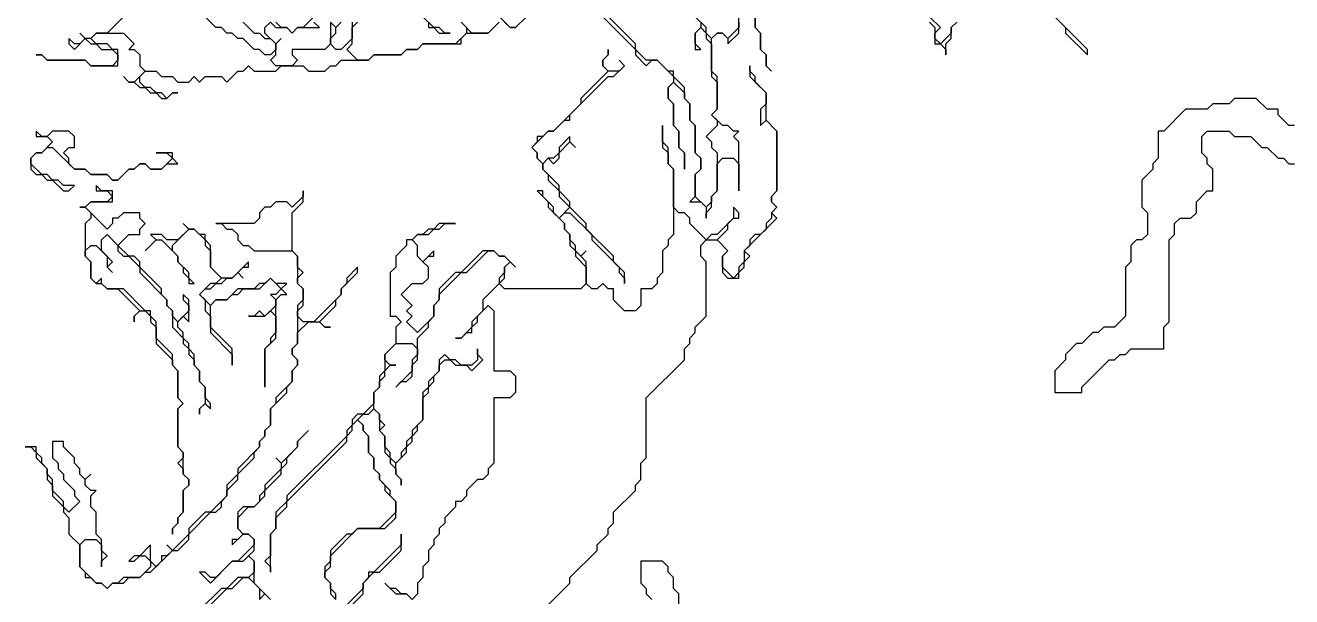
# Model space of a CAD drawing. Header units: metres. Extents: x 0 to 1000, y 0 to 1405.
# Drawn here: x 655.2 to 713.4, y 670.4 to 696.6 of the extents above; entities that cross this region are included whole.
import ezdxf

# ---------------------------------------------------------------- set-up
doc = ezdxf.new("R2010")
doc.units = ezdxf.units.M

msp = doc.modelspace()

# ---------------------------------------------------------------- linework, layer by layer
for points in [[(678.25, 697), (677.75, 696.5), (677.5, 696.5), (676.5, 697.5)], [(659.75, 697), (659, 696.25), (658.5, 696.25), (658.25, 696), (658, 696), (657.75, 696.25), (658, 696), (657.75, 695.75), (657.5, 695.75), (657.25, 696), (657.25, 695.75), (657.5, 695.5), (658, 696), (658.25, 695.75), (658.5, 695.75), (658.75, 695.5), (659.25, 695.5), (659.5, 695.25), (659.5, 695), (659.25, 694.75), (658.25, 694.75), (658, 695), (656.25, 695), (656, 695.25), (655.75, 695.25), (656, 695.25), (656.25, 695), (658, 695), (658.25, 694.75), (659.5, 694.75), (659.5, 695.5), (659.25, 695.5), (659, 695.75), (658.5, 695.75), (658.25, 696), (658.5, 696.25), (659.75, 696.25), (660.25, 695.75), (660, 695.5), (660.25, 695.5), (660.5, 695.25), (660.5, 694.75), (660.75, 694.5), (660.25, 694), (660, 694), (659.75, 694.25), (660, 694), (660.25, 694), (660.5, 693.75), (660.75, 693.75), (661, 693.5), (661.25, 693.5), (661.5, 693.25), (661.75, 693.25), (662, 693.5), (662.25, 693.5), (662, 693.5), (661.75, 693.25), (661.5, 693.5), (661.25, 693.5), (661, 693.75), (660.75, 693.75), (660.5, 694), (660.5, 694.25), (660.75, 694.5), (661.25, 694.5), (661.5, 694.25), (662, 694.25), (662.25, 694), (662.75, 694), (663, 694.25), (663.25, 694), (663.5, 694.25), (664.25, 694.25), (664.5, 694), (665, 694.5), (665.25, 694.5), (665.5, 694.75), (665.75, 694.5), (666.75, 694.5), (667, 694.75), (668, 694.75), (668.25, 694.5), (669, 694.5), (669.25, 694.75), (669.5, 694.75), (669.75, 695), (671, 695), (671.25, 695.25), (672.5, 695.25), (672.75, 695.5), (673.25, 695.5), (673.5, 695.75), (675.25, 695.75), (675.25, 696), (675.5, 696.25), (676.5, 696.25), (677, 696.75)], [(665.25, 696.75), (665.75, 696.25), (666, 696.25), (666.25, 696), (666.5, 696), (666.75, 695.75), (666.75, 695.5), (666.5, 695.25), (666.25, 695.25), (666, 695.5), (665.75, 695.5), (665.25, 696), (665, 696), (664.75, 696.25), (664.5, 696.25), (664.25, 696.5), (664, 696.5), (663.5, 697)], [(668.5, 697), (668, 696.5), (667.75, 696.5), (667.5, 696.25), (667.25, 696.5), (667, 696.5), (666.75, 696.75)], [(673.75, 696.75), (673.75, 696.5), (674, 696.5), (674.25, 696.25), (674.75, 696.25), (674.5, 696.25), (674.25, 696.5), (674, 696.5), (673.5, 697)], [(681.5, 697.25), (683.25, 695.5), (683.25, 695.25), (683.75, 694.75), (684, 695), (684.25, 695), (685, 694.25), (685, 694), (684.75, 693.75), (684.75, 693.25), (685, 693), (685, 692), (685.25, 691.75), (685.25, 691), (685.5, 690.75), (685.5, 690), (685.5, 690.75), (685.25, 691), (685.25, 691.75), (685, 692), (685, 693), (684.75, 693.25), (684.75, 693.75), (685, 694), (685.5, 693.5), (685.5, 693.25), (685.75, 693), (685.75, 692.25), (686, 692), (686, 690.75), (686.25, 690.5), (686.25, 690), (686, 689.75), (686, 688.75), (685.75, 688.5), (686.25, 688.5), (686.5, 688.25), (686.5, 687.75), (686.5, 688), (686.75, 688.25), (686.75, 688.75), (687, 689), (687, 690.25), (687.25, 690.5), (687.75, 690.5), (688, 690.25), (688, 689), (688, 691.25), (687.75, 691.5), (688, 691.75), (687.75, 691.75), (687.5, 692), (687.25, 692), (686.75, 692.5), (687, 692.75), (687, 694.25), (686.75, 694.5), (686.75, 696), (687, 696.25), (687.25, 696.25), (687.5, 696), (687.5, 695.75), (688, 696.25), (688, 697)], [(686.25, 696.75), (686.25, 696.5), (686, 696.25), (686, 695.5), (686.25, 695.5), (686, 695.75), (686, 696.25), (686.25, 696.5), (686.5, 696.25), (686.5, 696), (686.75, 695.75), (686.75, 694.25), (687, 694), (687, 692.75), (686.75, 692.5), (687, 692.25), (687, 692), (686.5, 691.5), (686.75, 691.25), (686.75, 691), (687, 690.75), (687, 689), (686.75, 688.75), (686.75, 688.5), (686.5, 688.25), (686, 688.75), (686, 689.75), (686.25, 690), (686.25, 690.5), (686, 690.75), (686, 692), (685.75, 692.25), (685.75, 693), (685.5, 693.25), (685.5, 693.75), (685, 694.25), (685, 694.5), (684.75, 694.5), (684.25, 695), (683.75, 695), (683.25, 695.5), (683.25, 695.75), (681.75, 697.25)], [(688, 696.75), (688, 696.5), (687.5, 696), (687.25, 696.25), (687, 696.25), (686.75, 696), (686.5, 696.25), (686.5, 696.5), (686, 697)], [(688.75, 697.25), (688.75, 696.5), (689, 696.25), (689, 695.5), (689.25, 695.25), (689.25, 694.75), (689.5, 694.5), (689.25, 694.75), (689.25, 695.25), (689, 695.5), (689, 696.25), (688.75, 696.5), (688.75, 697.25)], [(698, 696.75), (697.75, 696.5), (697.75, 696.25), (697.25, 695.75), (697, 696), (697, 696.25), (697.25, 696.5), (696.75, 697)], [(702.5, 697), (703, 696.5), (703, 696.25), (704, 695.25), (704, 695.5), (702.5, 697)], [(669.25, 696.75), (669.25, 695.75), (669, 695.5), (667.5, 695.5), (667.5, 695.25), (667.75, 695), (667.5, 694.75), (666.75, 694.75), (666.5, 695), (666.75, 695.25), (666.75, 695.75), (667, 696), (666.75, 695.75), (666.25, 696.25), (666.25, 696.5), (666.5, 696.75), (666.75, 696.5), (667.25, 696.5), (667.5, 696.25), (667.75, 696.5), (668.75, 696.5), (668.5, 696.75)], [(670.25, 696.75), (670.25, 696), (669.75, 695.5), (669.5, 695.5), (669.25, 695.75), (669.25, 696), (669.5, 696.25), (669.5, 696.5), (669.75, 696.75), (669.5, 696.5), (669.25, 696.75)], [(675.25, 696.75), (675.5, 696.5), (675.5, 696.25), (675, 695.75), (673.5, 695.75), (673.25, 695.5), (672.75, 695.5), (672.5, 695.25), (671.25, 695.25), (671, 695), (670.5, 695), (670, 695.5), (670.25, 695.75), (670.25, 696.5), (670.5, 696.75)], [(677, 696.75), (676.5, 696.25), (675.75, 696.25), (675.25, 696.75)], [(677.25, 696.75), (677.5, 696.5), (677.75, 696.5), (678, 696.75)], [(696.75, 696.75), (697, 696.5), (697, 695.75), (697.25, 695.75), (697.5, 695.5), (697.5, 695.25), (697.5, 695.75), (697.75, 696), (697.75, 696.5), (698, 696.75)], [(678.75, 669.5), (680.25, 671), (680.25, 671.25), (681.5, 672.5), (681.5, 672.75), (682, 673.25), (682, 673.5), (682.25, 673.75), (682.25, 674.25), (683.25, 675.25), (683.25, 675.5), (683.5, 675.75), (683.5, 676.5), (683.75, 676.75), (683.75, 679.5), (685.5, 681.25), (685.5, 681.75), (685.75, 682), (685.75, 682.25), (686, 682.5), (686, 682.75), (686.5, 683.25), (686.5, 685.75), (686.25, 686), (686.25, 686.5), (686.5, 686.75), (687, 686.75), (687.5, 686.25), (687.25, 686), (687.25, 685.25), (687.5, 685), (688, 685), (688, 685.25), (688.25, 685.5), (688.25, 685.75), (688.5, 686), (688.25, 686.25), (689.75, 687.75), (689.5, 688), (689.75, 688.25), (689.5, 688.5), (689.5, 688.75), (689.75, 689), (689.75, 691.75), (689.25, 692.25), (689.25, 693.5), (688.75, 694), (688.75, 694.25), (688.5, 694.5), (688.5, 694.75), (688.5, 694.25), (689.25, 693.5), (689.25, 693), (689, 692.75), (689, 692), (689.25, 692.25), (689.75, 691.75), (689.75, 689), (689.5, 688.75), (689.5, 688.5), (689.75, 688.25), (689.5, 688), (689.5, 687.75), (689.25, 687.5), (689.25, 687.25), (689, 687), (688.75, 687), (688.5, 686.75), (688.5, 686.5), (688.25, 686.25), (688.25, 685.75), (688, 685.5), (688, 685.25), (687.75, 685), (687.25, 685.5), (687.25, 686), (687.5, 686.25), (687, 686.75), (687.5, 687.25), (687.5, 687.5), (687.75, 687.75), (688, 687.75), (688, 688), (687.75, 688.25), (687.75, 687.75), (687, 687), (686.75, 687), (686.5, 686.75), (685.75, 687.5), (685.75, 687.75), (685.5, 688), (685.25, 688), (685, 688.25), (685, 690), (684.75, 690.25), (684.75, 691), (684.5, 691.25), (684.5, 692), (684.5, 691), (684.75, 690.75), (684.75, 690.25), (685, 690), (685, 687), (684.75, 686.75), (684.75, 686.5), (684.5, 686.25), (684.5, 685.25), (684.25, 685), (684.25, 684.75), (684, 684.5), (683.5, 684.5), (683.5, 683.75), (683.25, 683.5), (682.75, 683.5), (682.25, 684), (682.25, 684.5), (682, 684.5), (681.75, 684.75), (681.5, 684.5), (681.25, 684.5), (681, 684.75), (681, 685.75), (680.75, 686), (681, 686.25), (680.75, 686), (680.5, 686.25), (680.5, 686.5), (680.25, 686.75), (680.25, 687), (680, 687.25), (680, 687.5), (679.75, 687.75), (680, 688), (680.25, 688), (681.25, 687), (681.25, 686.75), (682.5, 685.5), (682.5, 685.25), (682.75, 685), (682.75, 684.75), (682.75, 685.25), (682.25, 685.75), (682.25, 686), (681, 687.25), (681, 687.5), (680.25, 688.25), (680.25, 688.5), (679.75, 689), (679.75, 689.25), (679, 690), (679, 690.25), (679.25, 690.5), (679.5, 690.25), (679.75, 690.5), (679.75, 690.75), (680.25, 691.25), (680.5, 691), (680.25, 691.25), (680.25, 691.5), (679.75, 691), (679.75, 690.75), (679.5, 690.5), (679.25, 690.5), (679, 690.25), (678.75, 690.5), (678.75, 690.75), (678.5, 691), (679.25, 691.75), (679.5, 691.75), (680, 692.25), (680.25, 692.25), (680.25, 692.5), (682, 694.25), (682.25, 694.25), (682.75, 694.75), (682.5, 695), (682.75, 694.75), (682.5, 694.5), (682, 694.5), (681.75, 694.75), (681.75, 695), (682, 695.25), (682, 695.5), (682, 695.25), (681.75, 695), (681.75, 694.75), (682, 694.5), (680.75, 693.25), (680.75, 693), (679.5, 691.75), (679.25, 691.75), (679, 691.5), (678.75, 691.5), (678.75, 691.25), (678.5, 691), (678.75, 690.75), (678.75, 690.5), (679, 690.25), (679, 690), (679.25, 689.75), (679.25, 689.5), (679.75, 689), (679.75, 688.75), (680.25, 688.25), (679.75, 687.75), (679.5, 688), (679.5, 688.25), (679, 688.75), (679, 689), (678.75, 689), (679.25, 688.5), (679.25, 688.25), (680, 687.5), (680, 687.25), (680.25, 687), (680.25, 686.5), (680.5, 686.25), (680.5, 686), (681, 685.5), (681, 684.75), (680.75, 684.5), (677.25, 684.5), (677, 684.75), (677.25, 685), (677.25, 685.5), (677.5, 685.75), (677.75, 685.5), (677.25, 686), (677, 686), (676.75, 686.25), (676.25, 686.25), (675.25, 685.25), (675, 685.25), (674.25, 684.5), (674.25, 684), (674, 683.75), (674, 683.25), (673.25, 682.5), (672.75, 683), (673, 683.25), (672.75, 683.5), (673, 683.75), (672.5, 684.25), (673, 684.75), (673.5, 684.75), (673.75, 685), (673.75, 685.5), (673.5, 685.75), (673.75, 686), (674, 686), (674, 686.25), (673.5, 685.75), (673.25, 686), (673.25, 686.5), (673, 686.75), (673.25, 687), (673.75, 687), (674, 687.25), (674.25, 687.25), (674.5, 687.5), (675, 687.5), (674.25, 687.5), (674, 687.25), (673.75, 687.25), (673.5, 687), (673.25, 687), (673, 686.75), (672.75, 686.75), (672.75, 686.5), (672.25, 686), (672.25, 685.5), (672, 685.25), (672, 683.25), (672.25, 683.25), (672.5, 683), (672.25, 682.75), (672.25, 682), (671.75, 681.5), (671.75, 680.75), (671.5, 680.5), (671.5, 680), (671.25, 679.75), (671.25, 679.25), (670.75, 678.75), (670.5, 678.75), (670.25, 678.5), (670.25, 678.25), (670, 678), (670, 677.75), (667.25, 675), (667.25, 674.75), (666.75, 674.25), (666.75, 673.5), (666.5, 673.25), (666.5, 672.25), (666.25, 672), (666.5, 671.75), (666.5, 671.5), (666.5, 673.25), (666.75, 673.5), (666.75, 674), (667.25, 674.5), (667.25, 674.75), (670, 677.5), (670, 677.75), (670.25, 678), (670.25, 678.25), (670.5, 678.5), (670.75, 678.25), (670.75, 678), (671, 677.75), (671, 677), (671.25, 676.75), (671.25, 676.25), (671.5, 676), (671.5, 675.75), (671.75, 675.5), (671.75, 675.25), (672.25, 674.75), (672.25, 674.25), (671.5, 673.5), (670.5, 673.5), (670.25, 673.25), (670, 673.25), (669.25, 672.5), (669.25, 672), (669, 671.75), (669, 671.25), (669.25, 671), (669.25, 670.5), (669.5, 670.25), (669.5, 670.5), (669.25, 670.75), (669.25, 671), (669, 671.25), (669, 671.5), (669.25, 671.75), (669.25, 672.25), (670.5, 673.5), (671.75, 673.5), (672.25, 674), (672.25, 674.75), (672, 675), (672, 675.25), (671.5, 675.75), (671.5, 676), (671.25, 676.25), (671.25, 676.75), (671, 677), (671, 677.75), (670.75, 678), (670.75, 678.25), (670.5, 678.5), (670.75, 678.75), (671, 678.75), (671.25, 679), (671.5, 678.75), (671.5, 678), (671.75, 677.75), (671.75, 677), (672, 676.75), (672, 676.5), (672.25, 676.25), (672.25, 676), (672.5, 675.75), (672.5, 675.5), (672.5, 675.75), (672.25, 676), (672.25, 676.5), (672.75, 677), (672.75, 677.25), (673, 677.5), (673, 677.75), (673.25, 678), (673.25, 678.25), (673.5, 678.5), (673.5, 679.5), (673.75, 679.75), (673.75, 680), (674, 680.25), (674, 680.5), (674.25, 680.75), (674.25, 681), (674.5, 681.25), (674.75, 681.25), (675, 681), (675.5, 681), (675.75, 680.75), (676.25, 681.25), (676, 681.5), (676, 681.75), (676, 681.25), (675.75, 681), (675.25, 681), (675, 681.25), (674.75, 681.25), (674.5, 681.5), (674.25, 681.25), (674.25, 680.75), (673.75, 680.25), (673.75, 680), (673.5, 679.75), (673.5, 678.5), (673, 678), (673, 677.75), (672.75, 677.5), (672.75, 677.25), (672.5, 677), (672.5, 676.75), (672.25, 676.5), (672, 676.75), (672, 677), (671.75, 677.25), (671.75, 677.75), (671.5, 678), (671.75, 678.25), (671.5, 678.5), (671.5, 678.75), (671.25, 679), (671.25, 679.75), (671.5, 680), (671.5, 680.25), (671.75, 680.5), (671.75, 680.75), (672, 681), (672.25, 681), (672, 681), (671.75, 681.25), (671.75, 681.5), (672.25, 682), (673, 682), (673.25, 681.75), (673.25, 681.5), (673, 681.25), (673, 680.75), (672.25, 680), (672.5, 680.25), (672.75, 680.25), (673, 680.5), (673, 681), (673.25, 681.25), (673.25, 682.25), (673.75, 682.75), (673.75, 683), (674, 683.25), (674, 683.75), (674.25, 684), (674.25, 684.25), (675.25, 685.25), (675.5, 685.25), (676.5, 686.25), (676.75, 686.25), (677, 686), (677.25, 686), (677.5, 685.75), (677.25, 685.5), (677.25, 685.25), (677, 685), (677, 684.75), (676.25, 684), (676.25, 683.5), (675.75, 683), (675.75, 682.75), (675.25, 682.25), (675, 682.25), (675.25, 682.25), (675.5, 682.5), (675.75, 682.5), (675.75, 682.75), (676, 683), (676, 683.25), (676.5, 683.75), (676.75, 683.5), (676.75, 680.75), (677.5, 680.75), (677.75, 680.5), (677.75, 679.75), (677.5, 679.5), (676.75, 679.5), (676.75, 676.5), (676.5, 676.25), (676.5, 676), (676.25, 675.75), (676, 675.75), (675.5, 675.25), (675.5, 675), (675.25, 674.75), (675, 674.75), (675, 674.5), (674.5, 674), (674.5, 673.75), (674.25, 673.5), (674.25, 673.25), (674, 673), (674, 672.75), (673.75, 672.5), (673.75, 672), (673.5, 671.75), (673.5, 671.25), (673.25, 671), (673.25, 670.5), (673, 670.25), (672.75, 670.5), (672.5, 670.5), (672.25, 670.75), (672, 670.75), (671.75, 671), (672.25, 670.5), (672.75, 670.5), (673, 670.25)], [(713.5, 692), (713.25, 692), (712.75, 692.5), (712.75, 692.75), (712.25, 692.75), (711.75, 693.25), (710.75, 693.25), (710.5, 693), (709.75, 693), (709.5, 692.75), (708.5, 692.75), (707.5, 691.75), (707.25, 691.75), (707.25, 690.5), (707, 690.25), (707, 690), (706.5, 689.5), (706.5, 688.25), (706.75, 688), (706.75, 687), (706.5, 686.75), (706.25, 686.75), (706, 686.5), (706, 685.75), (705.75, 685.5), (705.75, 683.25), (705.25, 682.75), (704.75, 682.75), (704.5, 682.5), (704.25, 682.5), (703.75, 682), (703.5, 682), (703, 681.5), (703, 681.25), (702.5, 680.75), (702.5, 679.75), (703.75, 679.75), (703.75, 680), (705, 681.25), (705.25, 681.25), (705.5, 681.5), (705.75, 681.5), (706, 681.75), (707.5, 681.75), (707.5, 682.75), (707.75, 683), (707.75, 686.75), (708, 687), (708, 687.5), (708.25, 687.75), (708.75, 687.75), (709, 688), (709, 688.5), (709.5, 689), (709.75, 689), (709.75, 690), (709.5, 690.25), (709.5, 690.5), (709.25, 690.75), (709.25, 691.5), (709.5, 691.75), (710.5, 691.75), (710.75, 691.5), (711.5, 691.5), (712, 691), (712.25, 691), (712.75, 690.5), (713, 690.5), (713.25, 690.25), (713.5, 690.25)], [(666.5, 670.25), (665.75, 671), (665.75, 672), (665.5, 672.25), (665.75, 672.5), (665.75, 673), (665.5, 673.25), (665.25, 673.25), (665, 673.5), (665, 674), (665.5, 674.5), (665.75, 674.5), (666.25, 675), (666.25, 675.25), (667, 676), (667, 676.25), (667.25, 676.5), (667.25, 676.75), (667.75, 677.25), (667.75, 677.5), (668.25, 678), (667.75, 677.5), (667.75, 677.25), (667, 676.5), (666.75, 676.75), (667, 676.5), (667, 676.25), (666.25, 675.5), (666.25, 675.25), (666, 675), (666, 674.75), (665.75, 674.5), (665.25, 674.5), (665, 674.25), (665, 673.5), (665.25, 673.25), (665, 673), (664.75, 673), (664.75, 672.75), (665.25, 673.25), (665.5, 673.25), (665.75, 673), (665.75, 672.75), (665, 672), (664.75, 672), (664, 671.25), (663.75, 671.25), (663.5, 671.5), (663.25, 671.5), (663.75, 671), (664.75, 672), (665.25, 672), (665.5, 672.25), (665.75, 672), (665.75, 671.5), (665.5, 671.25), (665, 671.25), (664.5, 670.75), (664.25, 670.75), (663.25, 669.75)], [(670, 669.75), (670.75, 670.5), (670.75, 671), (671.25, 671.5), (671.5, 671.5), (672.5, 672.5), (672.5, 673.25), (672.5, 672.75), (671.25, 671.5), (671, 671.5), (671, 671.25), (670.75, 671), (670.75, 670.75), (670, 670)], [(685.25, 668), (685.25, 670.5), (685, 670.75), (685, 671.25), (684.75, 671.5), (684.75, 671.75), (684.5, 672), (683.5, 672), (683.5, 671), (683.75, 670.75), (683.75, 670.5), (684, 670.25)], [(663.25, 669.5), (664.5, 670.75), (664.75, 670.75), (665.25, 671.25), (665.5, 671.25), (666, 670.75), (666, 670.25)], [(666, 670.25), (666.25, 670.5), (666.5, 670.25)]]:
    msp.add_lwpolyline(points)
for points in [[(655.75, 691.75), (655.75, 691.5), (656.25, 691.5), (656.5, 691.25), (656, 690.75), (655.75, 690.75), (655.5, 690.5), (655.5, 690), (655.75, 689.75), (656, 689.75), (656.25, 689.5), (656.5, 689.5), (657, 689), (657.25, 689), (657.5, 689.25), (657, 689.25), (656.75, 689.5), (656.5, 689.5), (656.25, 689.75), (656, 689.75), (655.5, 690.25), (655.5, 690.5), (655.75, 690.75), (656, 690.75), (656.25, 691), (656.5, 691), (657.5, 690), (658, 690), (658.25, 689.75), (659, 689.75), (659.25, 689.5), (659.5, 689.5), (660, 690), (660.25, 690), (660.5, 690.25), (660.75, 690.25), (661, 690), (661.5, 690), (661.75, 690.25), (662.25, 690.25), (662, 690.5), (662, 690.75), (661.25, 690.75), (661.75, 690.75), (662, 690.5), (661.5, 690), (661, 690), (660.75, 690.25), (660.5, 690.25), (660.25, 690), (660, 690), (659.5, 689.5), (659.25, 689.5), (659, 689.75), (658.25, 689.75), (658, 690), (657.5, 690), (657.25, 690.25), (657.25, 690.5), (657, 690.75), (657.25, 691), (657.5, 691), (657.5, 691.5), (657.25, 691.75), (656.5, 691.75), (656.25, 691.5), (656, 691.5)], [(668, 689), (668, 688.75), (667.5, 688.25), (667.25, 688.5), (666.75, 688.5), (666.5, 688.25), (666.25, 688.25), (666, 688), (666, 687.75), (665.75, 687.5), (664, 687.5), (664.25, 687.5), (664.5, 687.25), (664.75, 687.25), (665, 687), (665, 686.75), (665.25, 686.5), (665.5, 686.5), (665.75, 686.25), (667.5, 686.25), (667.75, 686), (667.75, 684.75), (668, 684.5), (668, 684), (667.75, 683.75), (667.75, 682), (667.5, 681.75), (667.5, 681.5), (667.75, 681.25), (667.75, 681), (667.5, 680.75), (667.5, 680.25), (666.75, 679.5), (666.75, 679.25), (666.5, 679), (666.5, 678.25), (666.25, 678), (666.25, 677.75), (666, 677.5), (666, 677.25), (665, 676.25), (665, 676), (664.5, 675.5), (664.5, 675), (663.75, 674.25), (663.5, 674.25), (662.75, 673.5), (662.75, 673.25), (662, 672.5), (661.75, 672.75), (662, 672.5), (661.75, 672.25), (661.5, 672.25), (661.5, 672), (661.25, 671.75), (661, 672), (661, 672.75), (660.5, 672.25), (660.25, 672.25), (660, 672), (660.25, 672), (660.5, 672.25), (660.75, 672.25), (661, 672), (661, 671.75), (660.5, 671.25), (659.75, 671.25), (659.5, 671), (659.25, 671), (659, 670.75), (658.75, 671), (658.5, 671), (657.75, 671.75), (657.75, 672.75), (658, 673), (658.5, 673), (658.75, 672.75), (658.75, 671.75), (658.75, 672), (659, 672.25), (658.75, 672.5), (658.75, 673), (658.5, 673.25), (658.5, 674.25), (658.25, 674.5), (658.25, 675), (658.5, 675.25), (658.25, 675.25), (658, 675.5), (658, 675.75), (658.25, 676), (658, 675.75), (657.75, 676), (657.75, 676.25), (657.5, 676.5), (657.5, 676.75), (657, 677.25), (657, 677.5), (656.5, 677.5), (656.5, 676.75), (656.75, 676.5), (656.75, 676.25), (657, 676), (657, 675.75), (657.5, 675.25), (657.5, 675), (657.75, 674.75), (657.25, 674.25), (657, 674.5), (657, 674.75), (656.5, 675.25), (656.5, 675.75), (656.25, 676), (656.25, 676.25), (656, 676.5), (656, 676.75), (655.75, 677), (655.75, 677.25), (655.25, 677.25), (655.5, 677.25), (655.75, 677), (655.75, 676.75), (656.25, 676.25), (656.25, 675.75), (656.5, 675.5), (656.5, 675), (657, 674.5), (657, 674.25), (657.25, 674), (657.25, 673.25), (657.75, 672.75), (657.75, 671.75), (658, 671.5), (658, 671.25), (658.25, 671.25), (658.5, 671), (658.75, 671), (659, 670.75), (659.25, 671), (659.75, 671), (660, 671.25), (660.5, 671.25), (660.75, 671.5), (661, 671.5), (662, 672.5), (662.25, 672.5), (662.75, 673), (662.75, 673.25), (663.75, 674.25), (664, 674.25), (664.25, 674.5), (664.25, 674.75), (664.5, 675), (664.5, 675.25), (665, 675.75), (665, 676), (665.75, 676.75), (665.75, 677), (666, 677.25), (666, 677.5), (666.25, 677.75), (666.25, 678), (666.5, 678.25), (666.5, 679), (667.25, 679.75), (667.25, 680), (667.5, 680.25), (667.5, 680.75), (667.75, 681), (667.75, 681.25), (667.5, 681.5), (667.5, 681.75), (667.75, 682), (667.75, 682.5), (668.25, 683), (668.75, 683), (669, 682.75), (669.25, 682.75), (669, 682.75), (668.75, 683), (669.5, 683.75), (669.5, 684), (669.75, 684.25), (669.75, 684.5), (670.5, 685.25), (670.5, 685.5), (670, 685), (670, 684.75), (669.75, 684.5), (669.75, 684.25), (668.5, 683), (668, 683), (667.75, 683.25), (667.75, 683.5), (668, 683.75), (668, 684.5), (667.75, 684.75), (667.75, 685), (668, 685.25), (667.75, 685.5), (667.75, 686), (667.5, 686.25), (667.5, 688), (668, 688.5)], [(658.5, 689.25), (658.5, 689), (659, 689), (659.25, 688.75), (659, 688.5), (658.25, 688.5), (658, 688.25), (657.75, 688.25), (658, 688.25), (658.25, 688), (658.25, 687.75), (658, 687.5), (658, 686), (658.25, 685.75), (658.25, 685), (658.5, 684.75), (658.75, 684.75), (659, 684.5), (659.5, 684.5), (660.5, 683.5), (660.25, 683.25), (660.25, 683), (660.25, 683.25), (660.5, 683.5), (660.75, 683.5), (661, 683.25), (661, 683), (661.25, 682.75), (661.25, 682), (662, 681.25), (662, 681), (662.25, 680.75), (662.25, 679.5), (662.5, 679.25), (662.25, 679), (662.25, 677.25), (662.5, 677), (662.5, 676.75), (662.25, 676.5), (662.5, 676.25), (662.5, 676), (662.75, 675.75), (662.75, 675.5), (662.5, 675.25), (662.5, 674.25), (662.25, 674), (662.25, 673.75), (662, 673.5), (662, 673.25), (662, 673.5), (662.25, 673.75), (662.25, 674), (662.5, 674.25), (662.5, 675.25), (662.75, 675.5), (662.75, 675.75), (662.5, 676), (662.5, 677), (662.25, 677.25), (662.25, 679), (662.5, 679.25), (662.25, 679.5), (662.25, 680.75), (662, 681), (662, 681.5), (661.25, 682.25), (661.25, 683), (661, 683.25), (661, 683.5), (660.75, 683.5), (659.75, 684.5), (659, 684.5), (658.75, 684.75), (658.75, 685), (658.5, 684.75), (658.25, 685), (658.25, 685.75), (658, 686), (658, 686.25), (658.25, 686.5), (658.5, 686.5), (659, 686), (659, 685.5), (659.25, 685.25), (659, 685.5), (659.25, 685.75), (658.75, 686.25), (658.75, 686.75), (659, 687), (659.5, 686.5), (659.5, 686.25), (659.75, 686), (660, 686), (660.5, 685.5), (660.5, 685.25), (661.75, 684), (661.75, 683.75), (662, 683.5), (662, 682.75), (662.5, 682.25), (662.5, 682), (662.75, 681.75), (662.75, 681.5), (663, 681.25), (663, 681), (663.25, 680.75), (663.25, 680.25), (663.5, 680), (663.5, 679.25), (663.25, 679), (663.25, 678.75), (663.25, 679), (663.5, 679.25), (663.75, 679), (663.75, 679.25), (663.5, 679.5), (663.5, 680), (663.25, 680.25), (663.25, 680.75), (663, 681), (663, 681.5), (662.75, 681.75), (662.75, 682), (662.5, 682.25), (662.5, 682.5), (662.25, 682.75), (662.25, 683), (662.5, 683.25), (662.75, 683), (662.75, 684), (662.5, 684.25), (662.5, 684), (662.75, 683.75), (662.75, 683.5), (662.25, 683), (662, 683.25), (662, 683.5), (661.75, 683.75), (661.75, 684), (661.5, 684.25), (661.5, 684.5), (660.5, 685.5), (660.5, 685.75), (660.25, 686), (660, 686), (659.5, 686.5), (660, 687), (660.5, 687), (660.5, 687.25), (660.75, 687.5), (660.5, 687.75), (660.5, 688), (659.75, 688), (659.5, 687.75), (659.25, 687.75), (659.25, 687.5), (659, 687.25), (658, 688.25), (658.25, 688.5), (659.25, 688.5), (659.25, 689), (658.75, 689)], [(662.5, 687.5), (662.75, 687.25), (662.25, 686.75), (661.75, 686.75), (661.5, 687), (661, 687), (661.25, 686.75), (660.75, 686.25), (661.25, 686.75), (661.5, 686.75), (662.25, 686), (662.25, 685.75), (662.5, 685.5), (662.5, 685.25), (662.75, 685), (662.75, 684.75), (663, 684.75), (662.75, 685), (662.75, 685.25), (662.25, 685.75), (662.25, 686), (662, 686.25), (662, 686.5), (662.75, 687.25), (663, 687.25), (663.5, 686.75), (663.5, 686.5), (663.75, 686.25), (663.75, 685.5), (664.25, 685), (664, 684.75), (663.75, 684.75), (663.25, 684.25), (663.5, 684), (663.5, 683.5), (663.75, 683.25), (663.75, 682.5), (664.75, 681.5), (664.75, 681), (664.75, 681.75), (663.75, 682.75), (663.75, 683.75), (664, 684), (664.5, 684), (664.75, 684.25), (665, 684.25), (665.25, 684.5), (666, 684.5), (666.5, 685), (667, 684.5), (666.75, 684.25), (666.5, 684.25), (666.75, 684), (666.75, 683.75), (666.25, 683.25), (666, 683.5), (665.75, 683.25), (665.5, 683.25), (666.25, 683.25), (666.5, 683.5), (666.75, 683.25), (666.75, 682.5), (666.5, 682.25), (666.5, 682), (666.25, 681.75), (666.25, 680), (666.25, 681.75), (666.75, 682.25), (666.75, 684), (667, 684.25), (667.25, 684.25), (667, 684.5), (667.25, 684.75), (666.75, 684.75), (666.5, 685), (666.25, 684.75), (666, 684.75), (665.75, 684.5), (665, 684.5), (664.5, 684), (664, 684), (663.75, 683.75), (663.25, 684.25), (663.5, 684.5), (663.75, 684.5), (664, 684.75), (664.25, 684.75), (664.5, 685), (664.75, 685), (665, 685.25), (665.25, 685), (665, 685.25), (665.25, 685.5), (665.5, 685.5), (665.5, 685.75), (664.75, 685), (664.25, 685), (663.75, 685.5), (663.75, 686.5), (663.5, 686.75), (663.5, 687), (663.25, 687), (663, 687.25), (662.75, 687.25)]]:
    msp.add_lwpolyline(points, close=True)

doc.saveas('drawing.dxf')
